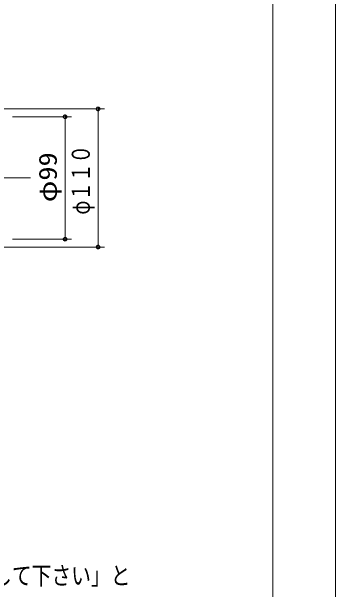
# Model space of a CAD drawing. Units: millimetres on the paper. Extents: x -305 to 305, y -152 to 152.
# Drawn here: x 67.4 to 119, y -62.4 to 29.7 of the extents above; entities that cross this region are included whole.
import ezdxf
from ezdxf.enums import TextEntityAlignment as Align

# ---------------------------------------------------------------- set-up
doc = ezdxf.new("R2010")
doc.units = ezdxf.units.MM
doc.linetypes.add('LONG_CHAIN', pattern=[21, 18, -1, 1, -1])
for name, color, linetype, lineweight in [('0-0_PV', 7, 'Continuous', 9), ('0-1_0', 7, 'Continuous', 9), ('0-2_S3', 7, 'Continuous', 9), ('0-4_図面枠', 3, 'Continuous', 9), ('0-5_DEFPOINTS', 7, 'Continuous', 9)]:
    doc.layers.add(name, color=color, linetype=linetype, lineweight=lineweight)
doc.styles.add('ＭＳ ゴシック', font='')
doc.styles.get('ＭＳ ゴシック').set_extended_font_data('MS Gothic')

# ---------------------------------------------------------------- blocks, each defined once
blk = doc.blocks.new('_DOTSMALL')
at = {"layer": '0-1_0'}
for p, q in [((0.0746, 0.1), (-0.0746, 0.1)), ((0.1223, -0.0248), (-0.1223, -0.0248))]:
    blk.add_line(p, q, dxfattribs=at)
for points in [[(0.125, 0), (0.124, 0.0157), (0.1211, 0.0311), (0.1162, 0.046), (0.1095, 0.0602), (0.1011, 0.0735), (0.0911, 0.0856), (0.0797, 0.0963), (0.067, 0.1055), (0.0532, 0.1131), (0.0386, 0.1189), (0.0234, 0.1228), (0.0078, 0.1248), (-0.0078, 0.1248), (-0.0234, 0.1228), (-0.0386, 0.1189), (-0.0532, 0.1131), (-0.067, 0.1055), (-0.0797, 0.0963), (-0.0911, 0.0856), (-0.1011, 0.0735), (-0.1095, 0.0602), (-0.1162, 0.046), (-0.1211, 0.0311), (-0.124, 0.0157), (-0.125, 0), (0, 0)], [(-0.125, 0), (-0.124, -0.0157), (-0.1211, -0.0311), (-0.1162, -0.046), (-0.1095, -0.0602), (-0.1011, -0.0735), (-0.0911, -0.0856), (-0.0797, -0.0963), (-0.067, -0.1055), (-0.0532, -0.1131), (-0.0386, -0.1189), (-0.0234, -0.1228), (-0.0078, -0.1248), (0.0078, -0.1248), (0.0234, -0.1228), (0.0386, -0.1189), (0.0532, -0.1131), (0.067, -0.1055), (0.0797, -0.0963), (0.0911, -0.0856), (0.1011, -0.0735), (0.1095, -0.0602), (0.1162, -0.046), (0.1211, -0.0311), (0.124, -0.0157), (0.125, 0), (0, 0)]]:
    blk.add_lwpolyline(points, close=True, dxfattribs=at)

msp = doc.modelspace()

# ---------------------------------------------------------------- linework, layer by layer
at = {"layer": '0-2_S3'}
for p, q in [((51.994, 14.16), (82.156, 14.16)), ((81.156, 14.16), (81.156, -7.84)), ((67.52, 12.905), (76.898, 12.905)), ((75.898, 12.905), (75.898, -6.586)), ((67.52, -6.586), (76.898, -6.586)), ((51.857, -7.84), (82.156, -7.84))]:
    msp.add_line(p, q, dxfattribs=at)
at = {"layer": '0-2_S3', "linetype": 'LONG_CHAIN'}
msp.add_line((70.394, 3.16), (3.188, 3.16), dxfattribs=at)
at = {"layer": '0-4_図面枠'}
msp.add_lwpolyline([(-291.017, -138.498), (108.983, -138.498), (108.983, 138.502), (-291.017, 138.502)], close=True, dxfattribs=at)
at = {"layer": '0-5_DEFPOINTS'}
msp.add_line((118.983, -148.498), (118.983, 148.502), dxfattribs=at)

# ---------------------------------------------------------------- block references
at = {"layer": '0-2_S3', "xscale": 2.32, "yscale": 2.32}
for p, rotation in [((81.156, 14.16), 90), ((75.898, 12.905), 90), ((75.898, -6.586), 270), ((81.156, -7.84), 270)]:
    msp.add_blockref('_DOTSMALL', p, dxfattribs=dict(at, rotation=rotation))

# ---------------------------------------------------------------- texts
at = {"layer": '0-0_PV', "style": 'ＭＳ ゴシック', "width": 0.8}
msp.add_text('※24時間換気にご使用の場合はスイッチに「24時間連続運転して下さい」と', height=2.886, dxfattribs=at).set_placement((-20.744, -62.465), align=Align.BOTTOM_LEFT)
at = {"layer": '0-2_S3', "style": 'ＭＳ ゴシック'}
for s, width, p in [('φ１１０', 0.75, (80.711, -2.674)), ('φ99', 1.15, (75.454, -0.693))]:
    msp.add_text(s, height=2.886, rotation=90, dxfattribs=dict(at, width=width)).set_placement(p, align=Align.BOTTOM_LEFT)

doc.saveas('drawing.dxf')
